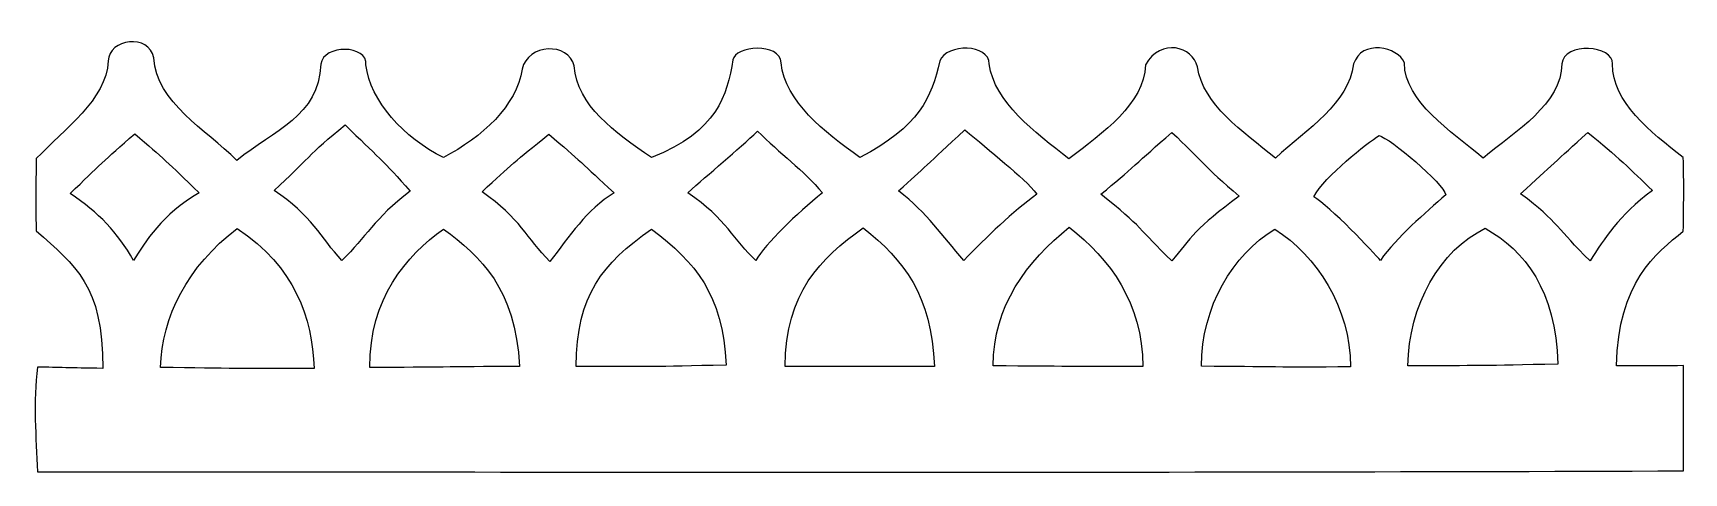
# Model space of a CAD drawing. Header units: centimetres. Extents: x -6.73 to 3.26, y 5.05 to 7.71.
import ezdxf

# ---------------------------------------------------------------- set-up
doc = ezdxf.new("R2010")
doc.units = ezdxf.units.CM
doc.header["$MEASUREMENT"] = 0
doc.layers.add('Layer 1', color=7, linetype='Continuous')

msp = doc.modelspace()

# ---------------------------------------------------------------- linework, layer by layer
at = {"layer": 'Layer 1', "color": 105}
for points, knots in [([(3.25567, 5.70062), (3.25567, 5.49346), (3.25567, 5.27149), (3.25567, 5.06432), (3.25567, 5.06432), (-0.06256, 5.05135), (-3.38525, 5.05824), (-6.70492, 5.05823), (-6.70492, 5.05823), (-6.714, 5.26788), (-6.73228, 5.48259), (-6.70492, 5.69189), (-6.70492, 5.69189), (-6.56876, 5.68956), (-6.5181, 5.68714), (-6.30908, 5.68433), (-6.30908, 5.68433), (-6.31021, 6.18893), (-6.47412, 6.30519), (-6.713, 6.51557), (-6.713, 6.51557), (-6.71847, 6.732), (-6.71441, 6.76832), (-6.713, 6.95311), (-6.713, 6.95311), (-6.54058, 7.13303), (-6.29019, 7.30871), (-6.27677, 7.54413), (-6.27677, 7.54413), (-6.27631, 7.67781), (-6.0268, 7.71309), (-6.00211, 7.56241), (-6.00211, 7.56241), (-5.98252, 7.29009), (-5.68847, 7.13074), (-5.49941, 6.94231), (-5.49941, 6.94231), (-5.27292, 7.12625), (-5.00171, 7.20987), (-4.99079, 7.52408), (-4.99079, 7.52408), (-4.9762, 7.64621), (-4.70314, 7.64368), (-4.71766, 7.51976), (-4.71766, 7.51976), (-4.69262, 7.30504), (-4.48579, 7.07624), (-4.24912, 6.9592), (-4.24912, 6.9592), (-4.01306, 7.08364), (-3.80473, 7.27375), (-3.7725, 7.49539), (-3.7725, 7.49539), (-3.73757, 7.64706), (-3.491, 7.66088), (-3.45745, 7.51367), (-3.45745, 7.51367), (-3.43864, 7.27372), (-3.21356, 7.11302), (-2.98891, 6.9592), (-2.98891, 6.9592), (-2.58528, 7.1216), (-2.53531, 7.33585), (-2.49613, 7.55022), (-2.49613, 7.55022), (-2.48576, 7.6381), (-2.21059, 7.65834), (-2.20531, 7.53194), (-2.20531, 7.53194), (-2.17675, 7.29589), (-1.94785, 7.11923), (-1.72869, 6.95919), (-1.72869, 6.95919), (-1.36899, 7.14713), (-1.29366, 7.32407), (-1.24402, 7.54412), (-1.24402, 7.54412), (-1.20284, 7.65125), (-0.94502, 7.64814), (-0.94519, 7.52584), (-0.94519, 7.52584), (-0.91456, 7.29337), (-0.67028, 7.11503), (-0.4628, 6.95221), (-0.4628, 6.95221), (-0.25522, 7.11187), (-0.009, 7.28235), (-0.00015, 7.51975), (-0.00015, 7.51975), (0.09296, 7.68672), (0.28643, 7.63133), (0.31485, 7.50756), (0.31485, 7.50756), (0.34857, 7.28016), (0.58697, 7.11834), (0.78663, 6.95672), (0.78663, 6.95672), (0.98305, 7.13344), (1.22919, 7.28876), (1.2599, 7.52584), (1.2599, 7.52584), (1.30642, 7.67699), (1.53037, 7.63146), (1.56684, 7.53193), (1.56684, 7.53193), (1.56999, 7.29638), (1.8478, 7.12118), (2.04343, 6.95672), (2.04343, 6.95672), (2.24309, 7.1195), (2.51767, 7.28632), (2.51997, 7.52584), (2.51997, 7.52584), (2.53028, 7.66151), (2.83625, 7.63888), (2.82688, 7.52584), (2.82688, 7.52584), (2.82649, 7.29463), (3.0552, 7.11585), (3.25495, 6.95919), (3.25495, 6.95919), (3.25908, 6.81101), (3.2573, 6.6624), (3.25495, 6.5144), (3.25495, 6.5144), (3.08886, 6.37981), (2.85971, 6.2042), (2.85115, 5.70026), (2.85115, 5.70026), (3.02689, 5.6989), (3.05139, 5.69811), (3.25564, 5.70061), (3.25564, 5.70061), (3.25564, 5.70061), (3.25567, 5.70062), (3.25567, 5.70062)], [0, 0, 0, 0, 0.0285714, 0.0285714, 0.0285714, 0.0285714, 0.0571429, 0.0571429, 0.0571429, 0.0571429, 0.0857143, 0.0857143, 0.0857143, 0.0857143, 0.1142857, 0.1142857, 0.1142857, 0.1142857, 0.1428571, 0.1428571, 0.1428571, 0.1428571, 0.1714286, 0.1714286, 0.1714286, 0.1714286, 0.2, 0.2, 0.2, 0.2, 0.2285714, 0.2285714, 0.2285714, 0.2285714, 0.2571429, 0.2571429, 0.2571429, 0.2571429, 0.2857143, 0.2857143, 0.2857143, 0.2857143, 0.3142857, 0.3142857, 0.3142857, 0.3142857, 0.3428571, 0.3428571, 0.3428571, 0.3428571, 0.3714286, 0.3714286, 0.3714286, 0.3714286, 0.4, 0.4, 0.4, 0.4, 0.4285714, 0.4285714, 0.4285714, 0.4285714, 0.4571429, 0.4571429, 0.4571429, 0.4571429, 0.4857143, 0.4857143, 0.4857143, 0.4857143, 0.5142857, 0.5142857, 0.5142857, 0.5142857, 0.5428571, 0.5428571, 0.5428571, 0.5428571, 0.5714286, 0.5714286, 0.5714286, 0.5714286, 0.6, 0.6, 0.6, 0.6, 0.6285714, 0.6285714, 0.6285714, 0.6285714, 0.6571429, 0.6571429, 0.6571429, 0.6571429, 0.6857143, 0.6857143, 0.6857143, 0.6857143, 0.7142857, 0.7142857, 0.7142857, 0.7142857, 0.7428571, 0.7428571, 0.7428571, 0.7428571, 0.7714286, 0.7714286, 0.7714286, 0.7714286, 0.8, 0.8, 0.8, 0.8, 0.8285714, 0.8285714, 0.8285714, 0.8285714, 0.8571429, 0.8571429, 0.8571429, 0.8571429, 0.8857143, 0.8857143, 0.8857143, 0.8857143, 0.9142857, 0.9142857, 0.9142857, 0.9142857, 0.9428571, 0.9428571, 0.9428571, 0.9428571, 1, 1, 1, 1]), ([(-6.50756, 6.74137), (-6.33278, 6.6267), (-6.22227, 6.50629), (-6.12328, 6.33776), (-6.12328, 6.33776), (-6.05433, 6.44829), (-5.9515, 6.61713), (-5.72744, 6.74599), (-5.72744, 6.74599), (-5.9171, 6.93152), (-5.94292, 6.95558), (-6.11633, 7.10317), (-6.11633, 7.10317), (-6.30343, 6.94032), (-6.33145, 6.91251), (-6.50757, 6.74137), (-6.50757, 6.74137), (-6.50757, 6.74137), (-6.50756, 6.74137), (-6.50756, 6.74137)], [0, 0, 0, 0, 0.1666667, 0.1666667, 0.1666667, 0.1666667, 0.3333333, 0.3333333, 0.3333333, 0.3333333, 0.5, 0.5, 0.5, 0.5, 0.6666667, 0.6666667, 0.6666667, 0.6666667, 1, 1, 1, 1]), ([(-5.27352, 6.7605), (-5.04422, 6.61301), (-4.99144, 6.47173), (-4.86306, 6.33777), (-4.86306, 6.33777), (-4.71546, 6.47905), (-4.66952, 6.58964), (-4.44912, 6.75618), (-4.44912, 6.75618), (-4.60973, 6.93643), (-4.65113, 6.97015), (-4.84342, 7.15747), (-4.84342, 7.15747), (-5.06241, 6.98086), (-5.07363, 6.94237), (-5.27352, 6.7605)], [0, 0, 0, 0, 0.2, 0.2, 0.2, 0.2, 0.4, 0.4, 0.4, 0.4, 0.6, 0.6, 0.6, 0.6, 1, 1, 1, 1]), ([(-4.01483, 6.75209), (-3.78148, 6.59205), (-3.74618, 6.47233), (-3.60393, 6.33078), (-3.60393, 6.33078), (-3.4863, 6.48228), (-3.38217, 6.64577), (-3.21507, 6.74599), (-3.21507, 6.74599), (-3.40649, 6.92001), (-3.4214, 6.94228), (-3.61099, 7.10027), (-3.61099, 7.10027), (-3.81537, 6.93547), (-3.83496, 6.91949), (-4.01483, 6.75208), (-4.01483, 6.75208), (-4.01483, 6.75208), (-4.01483, 6.75209), (-4.01483, 6.75209)], [0, 0, 0, 0, 0.1666667, 0.1666667, 0.1666667, 0.1666667, 0.3333333, 0.3333333, 0.3333333, 0.3333333, 0.5, 0.5, 0.5, 0.5, 0.6666667, 0.6666667, 0.6666667, 0.6666667, 1, 1, 1, 1]), ([(-2.76851, 6.74606), (-2.5364, 6.58852), (-2.48855, 6.45692), (-2.35879, 6.33777), (-2.35879, 6.33777), (-2.29667, 6.44034), (-2.1116, 6.6199), (-1.95487, 6.746), (-1.95487, 6.746), (-2.06995, 6.88348), (-2.21337, 6.9847), (-2.3471, 7.11951), (-2.3471, 7.11951), (-2.4638, 7.00774), (-2.64806, 6.85877), (-2.76851, 6.74606)], [0, 0, 0, 0, 0.2, 0.2, 0.2, 0.2, 0.4, 0.4, 0.4, 0.4, 0.6, 0.6, 0.6, 0.6, 1, 1, 1, 1]), ([(-1.49436, 6.75819), (-1.31909, 6.62172), (-1.23165, 6.48808), (-1.09857, 6.33777), (-1.09857, 6.33777), (-0.96081, 6.48115), (-0.80466, 6.63037), (-0.65654, 6.73908), (-0.65654, 6.73908), (-0.73826, 6.84053), (-0.94673, 7.00292), (-1.09278, 7.12732), (-1.09278, 7.12732), (-1.32396, 6.91386), (-1.33515, 6.90071), (-1.49436, 6.75819)], [0, 0, 0, 0, 0.2, 0.2, 0.2, 0.2, 0.4, 0.4, 0.4, 0.4, 0.6, 0.6, 0.6, 0.6, 1, 1, 1, 1]), ([(0.16051, 7.11076), (-0.04741, 6.93422), (-0.08405, 6.88909), (-0.26993, 6.73814), (-0.26993, 6.73814), (-0.01662, 6.53743), (-0.04162, 6.53001), (0.1594, 6.33428), (0.1594, 6.33428), (0.27282, 6.46881), (0.30486, 6.53686), (0.56786, 6.72601), (0.56786, 6.72601), (0.35494, 6.90389), (0.33377, 6.95123), (0.16051, 7.11076)], [0, 0, 0, 0, 0.2, 0.2, 0.2, 0.2, 0.4, 0.4, 0.4, 0.4, 0.6, 0.6, 0.6, 0.6, 1, 1, 1, 1]), ([(2.27011, 6.73991), (2.50576, 6.56674), (2.49036, 6.52755), (2.69036, 6.3353), (2.69036, 6.3353), (2.77851, 6.47029), (2.8604, 6.60572), (3.06825, 6.7605), (3.06825, 6.7605), (2.94177, 6.88464), (2.85072, 6.9686), (2.67788, 7.11073), (2.67788, 7.11073), (2.48475, 6.9388), (2.46186, 6.91406), (2.27011, 6.7399), (2.27011, 6.7399), (2.27011, 6.7399), (2.27011, 6.73991), (2.27011, 6.73991)], [0, 0, 0, 0, 0.1666667, 0.1666667, 0.1666667, 0.1666667, 0.3333333, 0.3333333, 0.3333333, 0.3333333, 0.5, 0.5, 0.5, 0.5, 0.6666667, 0.6666667, 0.6666667, 0.6666667, 1, 1, 1, 1]), ([(1.41381, 7.0933), (1.3431, 7.04842), (1.08427, 6.84664), (1.01802, 6.72162), (1.01802, 6.72162), (1.11525, 6.66806), (1.38201, 6.38324), (1.42187, 6.33776), (1.42187, 6.33776), (1.5217, 6.47863), (1.69332, 6.62501), (1.81762, 6.73381), (1.81762, 6.73381), (1.80538, 6.80371), (1.47904, 7.07646), (1.41381, 7.0933)], [0, 0, 0, 0, 0.2, 0.2, 0.2, 0.2, 0.4, 0.4, 0.4, 0.4, 0.6, 0.6, 0.6, 0.6, 1, 1, 1, 1]), ([(-5.49664, 6.53039), (-5.79894, 6.30205), (-5.95136, 5.99447), (-5.96017, 5.69043), (-5.96017, 5.69043), (-5.52936, 5.68346), (-5.47233, 5.68204), (-5.03075, 5.68434), (-5.03075, 5.68434), (-5.04415, 5.99395), (-5.14479, 6.29535), (-5.49663, 6.5304), (-5.49663, 6.5304), (-5.49663, 6.5304), (-5.49664, 6.53039), (-5.49664, 6.53039)], [0, 0, 0, 0, 0.2, 0.2, 0.2, 0.2, 0.4, 0.4, 0.4, 0.4, 0.6, 0.6, 0.6, 0.6, 1, 1, 1, 1]), ([(-4.2491, 6.52663), (-4.47274, 6.36517), (-4.69679, 6.10602), (-4.69341, 5.68926), (-4.69341, 5.68926), (-4.25614, 5.69126), (-4.25041, 5.69335), (-3.78864, 5.69624), (-3.78864, 5.69624), (-3.81231, 6.16677), (-4.02164, 6.36179), (-4.2491, 6.52663)], [0, 0, 0, 0, 0.25, 0.25, 0.25, 0.25, 0.5, 0.5, 0.5, 0.5, 1, 1, 1, 1]), ([(-2.98888, 6.52665), (-3.28926, 6.3158), (-3.44123, 6.12892), (-3.44589, 5.69625), (-3.44589, 5.69625), (-3.00186, 5.69295), (-2.98181, 5.69372), (-2.53649, 5.70412), (-2.53649, 5.70412), (-2.56245, 6.13848), (-2.71816, 6.31989), (-2.98888, 6.52665)], [0, 0, 0, 0, 0.25, 0.25, 0.25, 0.25, 0.5, 0.5, 0.5, 0.5, 1, 1, 1, 1]), ([(-1.70781, 6.53361), (-1.97088, 6.35053), (-2.17503, 6.14038), (-2.18098, 5.69624), (-2.18098, 5.69624), (-1.78072, 5.69748), (-1.74325, 5.69204), (-1.27621, 5.69624), (-1.27621, 5.69624), (-1.2979, 6.12981), (-1.45879, 6.3376), (-1.70781, 6.53361)], [0, 0, 0, 0, 0.25, 0.25, 0.25, 0.25, 0.5, 0.5, 0.5, 0.5, 1, 1, 1, 1]), ([(-0.46151, 6.53801), (-0.71591, 6.33277), (-0.92409, 6.05983), (-0.92075, 5.69974), (-0.92075, 5.69974), (-0.47607, 5.6954), (-0.44231, 5.69627), (-0.01598, 5.69625), (-0.01598, 5.69625), (-0.01677, 6.08152), (-0.2151, 6.34369), (-0.46152, 6.53801), (-0.46152, 6.53801), (-0.46152, 6.53801), (-0.46151, 6.53801), (-0.46151, 6.53801)], [0, 0, 0, 0, 0.2, 0.2, 0.2, 0.2, 0.4, 0.4, 0.4, 0.4, 0.6, 0.6, 0.6, 0.6, 1, 1, 1, 1]), ([(0.78377, 6.52664), (0.52788, 6.3699), (0.33862, 6.06013), (0.33955, 5.69711), (0.33955, 5.69711), (0.76609, 5.69402), (0.80351, 5.68926), (1.24087, 5.69362), (1.24087, 5.69362), (1.24106, 6.05516), (1.0338, 6.36509), (0.78377, 6.52664)], [0, 0, 0, 0, 0.25, 0.25, 0.25, 0.25, 0.5, 0.5, 0.5, 0.5, 1, 1, 1, 1]), ([(2.05687, 6.53156), (1.78468, 6.40424), (1.59051, 6.0602), (1.58841, 5.7003), (1.58841, 5.7003), (2.02128, 5.7006), (2.04578, 5.69931), (2.49646, 5.71017), (2.49646, 5.71017), (2.4831, 6.15633), (2.29709, 6.39655), (2.05687, 6.53156)], [0, 0, 0, 0, 0.25, 0.25, 0.25, 0.25, 0.5, 0.5, 0.5, 0.5, 1, 1, 1, 1])]:
    msp.add_open_spline(points, degree=3, knots=knots, dxfattribs=at)

doc.saveas('drawing.dxf')
